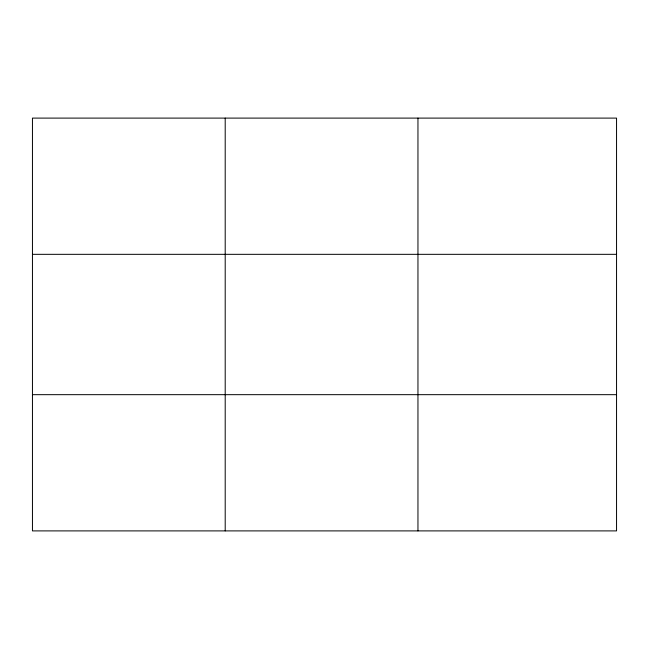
<?xml version="1.0" encoding="UTF-8"?>
<svg xmlns="http://www.w3.org/2000/svg" width="649" height="649" viewBox="0 0 649 649"><rect width="100%" height="100%" fill="white"/><g stroke="black" fill="none" stroke-linecap="round" stroke-linejoin="round"><path stroke-width="0.97" d="M225.203 118.102L225.203 530.898M417.956 118.102L417.956 530.898M616.55 254.327L616.55 118.102L32.45 118.102L32.45 530.898L616.55 530.898L616.55 254.327L32.45 254.327M32.45 394.673L616.55 394.673"/></g></svg>
